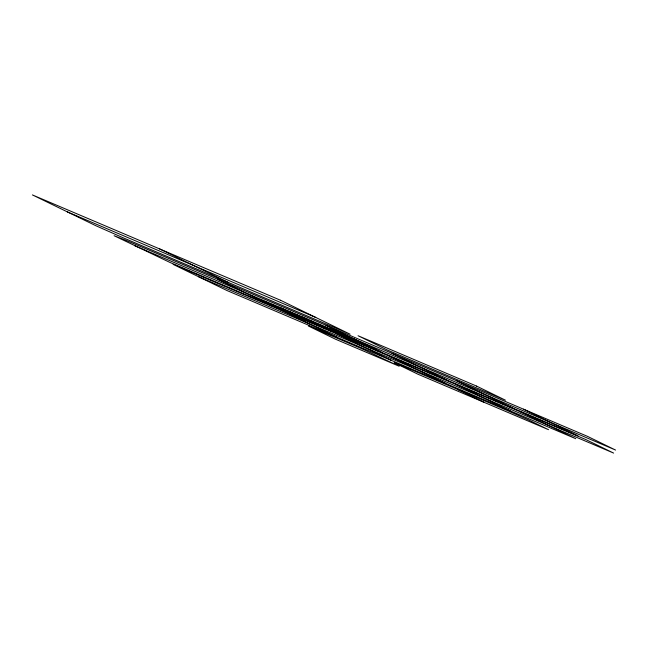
<?xml version="1.0" encoding="UTF-8"?>
<svg xmlns="http://www.w3.org/2000/svg" width="648" height="648" viewBox="0 0 648 648"><rect width="100%" height="100%" fill="white"/><g stroke="black" fill="none" stroke-linecap="round" stroke-linejoin="round"><path stroke-width="0.97" d="M67.319 211.872L193.46 265.437M194.141 265.769L315.73 317.423M134.816 245.778L615.6 450.068L587.639 436.42L126.198 240.392L114.088 235.71L169.889 262.416L578.008 435.796L523.544 409.188M283.954 309.412L307.136 319.262M334.943 331.079L358.125 340.921M362.459 343.035L260.107 299.619L276.259 307.5L379.809 351.508L353.784 338.807M263.007 301.028L366.8 345.157M347.96 337.422L371.134 347.271M352.293 339.544L375.476 349.385M275.125 306.941L304.082 319.318M364.978 345.117L340.03 334.514L341.164 335.073M198.75 276.834L613.632 453.09L585.841 439.563L173.121 264.384L226.946 290.523L575.772 438.712L519.988 411.585M389.278 356.06L445.759 383.486M363.277 346.737L391.23 360.32M456.929 380.894L512.503 407.973M446.845 380.076L391.975 353.298M510.219 410.864L455.836 384.337M325.92 325.239L381.397 352.269M352.82 339.188L366.12 345.668M159.513 248.873L228.687 282.617M280.625 309.898L336.806 337.195M217.412 279.142L272.435 305.986M457.423 389.318L483.683 402.141M352.836 339.009L368.987 346.891M330.61 328.957L356.635 341.658M302.794 317.147L321.019 326.033L281.046 308.723M328.82 329.84L301.312 317.885L305.645 319.999M335.656 333.274L362.969 346.607M279.62 307.298L292.629 313.648M400.14 364.978L394.162 362.669L417.733 374.123L548.532 429.689L528.241 419.783L505.74 409.844L400.14 364.978M280.6 300.283L32.4 194.91L95.742 225.674L122.837 237.646L350.123 334.206L280.6 300.283M476.572 386.095L358.061 335.737L387.212 349.961L505.448 400.189L476.572 386.095M361.949 348.754L308.318 325.976L335.308 339.123L399.184 366.242L361.949 348.754"/></g></svg>
